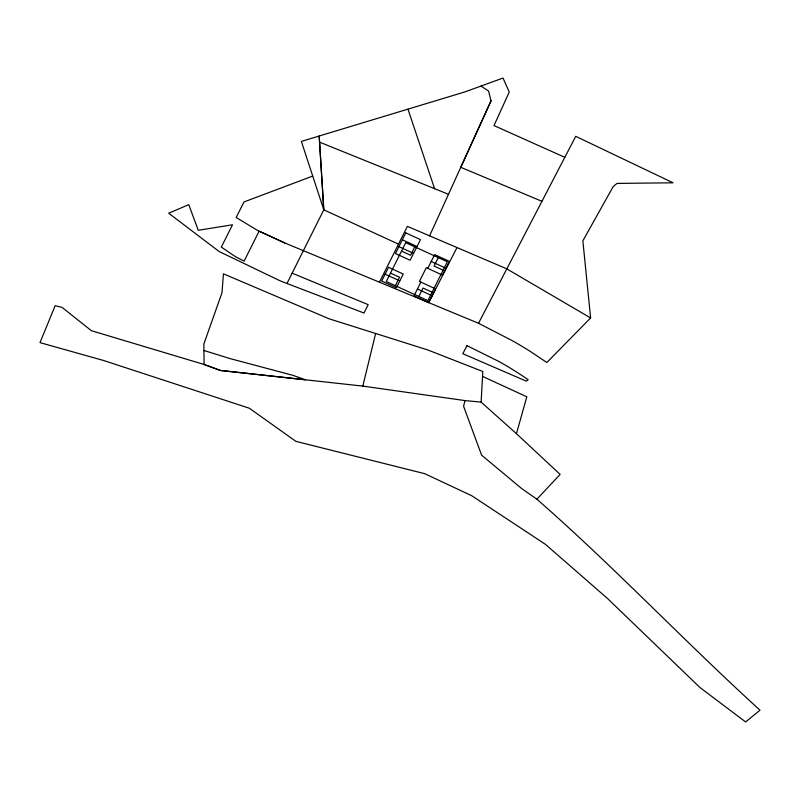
<?xml version="1.0" encoding="UTF-8"?>
<svg xmlns="http://www.w3.org/2000/svg" width="800" height="800" viewBox="0 0 800 800"><rect width="100%" height="100%" fill="white"/><g stroke="black" fill="none" stroke-linecap="round" stroke-linejoin="round"><path stroke-width="1.2" d="M481.14 402.12L482.81 371.49L427.73 349.94L329.08 318.79L223.43 273.83L222 292.7L203.84 344.06L204.11 364.48L220.47 370.46L362.82 386.1L465.02 400.59L481.14 402.12L516.45 433.68L560.12 474.4L536.9 499.21L521.61 488.51L481.61 455.16L463.58 406.22L465.02 400.59M362.82 386.1L375.59 333.66M516.45 433.68L526.81 396.8L482.54 376.4M478.53 323.27L575.73 136.33L673.07 182.8L617.05 183.41L613.17 186.63L582.86 240.83L590.62 317.95L546.84 362.51L531.25 352.03A374.16 352.48 8.3 0 0 511.67 340.35L478.53 323.27L284.94 243.03L259.12 231.17L244.1 261.16L235.47 256.67L221.32 247.09L232.51 224.78L198.26 230.3L188.77 204.64L168.68 213.2L219.13 251.52L280.29 280.9L286.98 283.48L323.79 209.82L301.37 141.4L464.77 91.95L480.96 86.08L488.55 91.01L491.04 100.84L460.78 167.31L541.85 201.28M429.59 235.85L491.04 100.84M379.45 282.18L407.4 226.37L506.63 268.78L590.62 317.95M395.33 285.68L399.54 277.26L390.49 273.11M414.78 246.83L410.57 255.25L401.52 251.09M420.87 282.12L413.98 295.88L428.67 302.62L456.99 247.57M427.76 268.36L434.65 254.6L449.34 261.34L442.45 275.1L426.3 267.69L419.41 281.45L435.56 288.86L428.67 302.62M418.83 296.47L423.04 288.05L432.09 292.2M438.28 257.62L434.07 266.04L443.12 270.19M312.72 176.07L244.01 201.94L236.18 217.5L257.98 230.65L284.94 243.03M480.96 86.08L503.02 78.05L509.26 92.05L494 125.58L564.78 157.3M203.92 350.48L229.98 358.57L292.78 375.3L305.62 379.8L220.48 370.46L204.11 364.48L91.42 330.71L61.99 307.35L55.16 305.69L40 342.63L103.65 360.51L249.35 408.23L295.9 441.36L424.73 473.68L471.83 495.79L545.36 544.29L607.45 598.44L699.98 687.54L745.62 721.95L760 710.2C684.28 641.27 613.97 566.64 536.9 499.21M286.98 283.48L364 313.02L368.19 304.66L292.14 273.16M398.5 244.13L323.79 209.82L319.18 136.03L319.58 142.15L448.5 194.3M402.34 239.77L417.02 246.51M398.89 246.65L413.58 253.39M431.2 261.48L445.89 268.22M385.11 274.16L399.8 280.9M417.42 289L432.11 295.74M408 109.28L434.6 188.69M319.58 142.15L323.79 209.82M388.56 267.28L381.67 281.04L396.35 287.78L403.24 274.03L388.56 267.28M405.78 232.89L395.45 253.52L410.13 260.27L420.47 239.63L405.78 232.89M405.74 242.67L386.28 281.53L427.88 300.62L447.33 261.77L405.74 242.67M466.98 345.67L462.82 353.72L526.37 381.18L528.14 379.69L520.55 374.58A350.8 330.47 8.3 0 0 498.76 361.41L466.98 345.67"/></g></svg>
